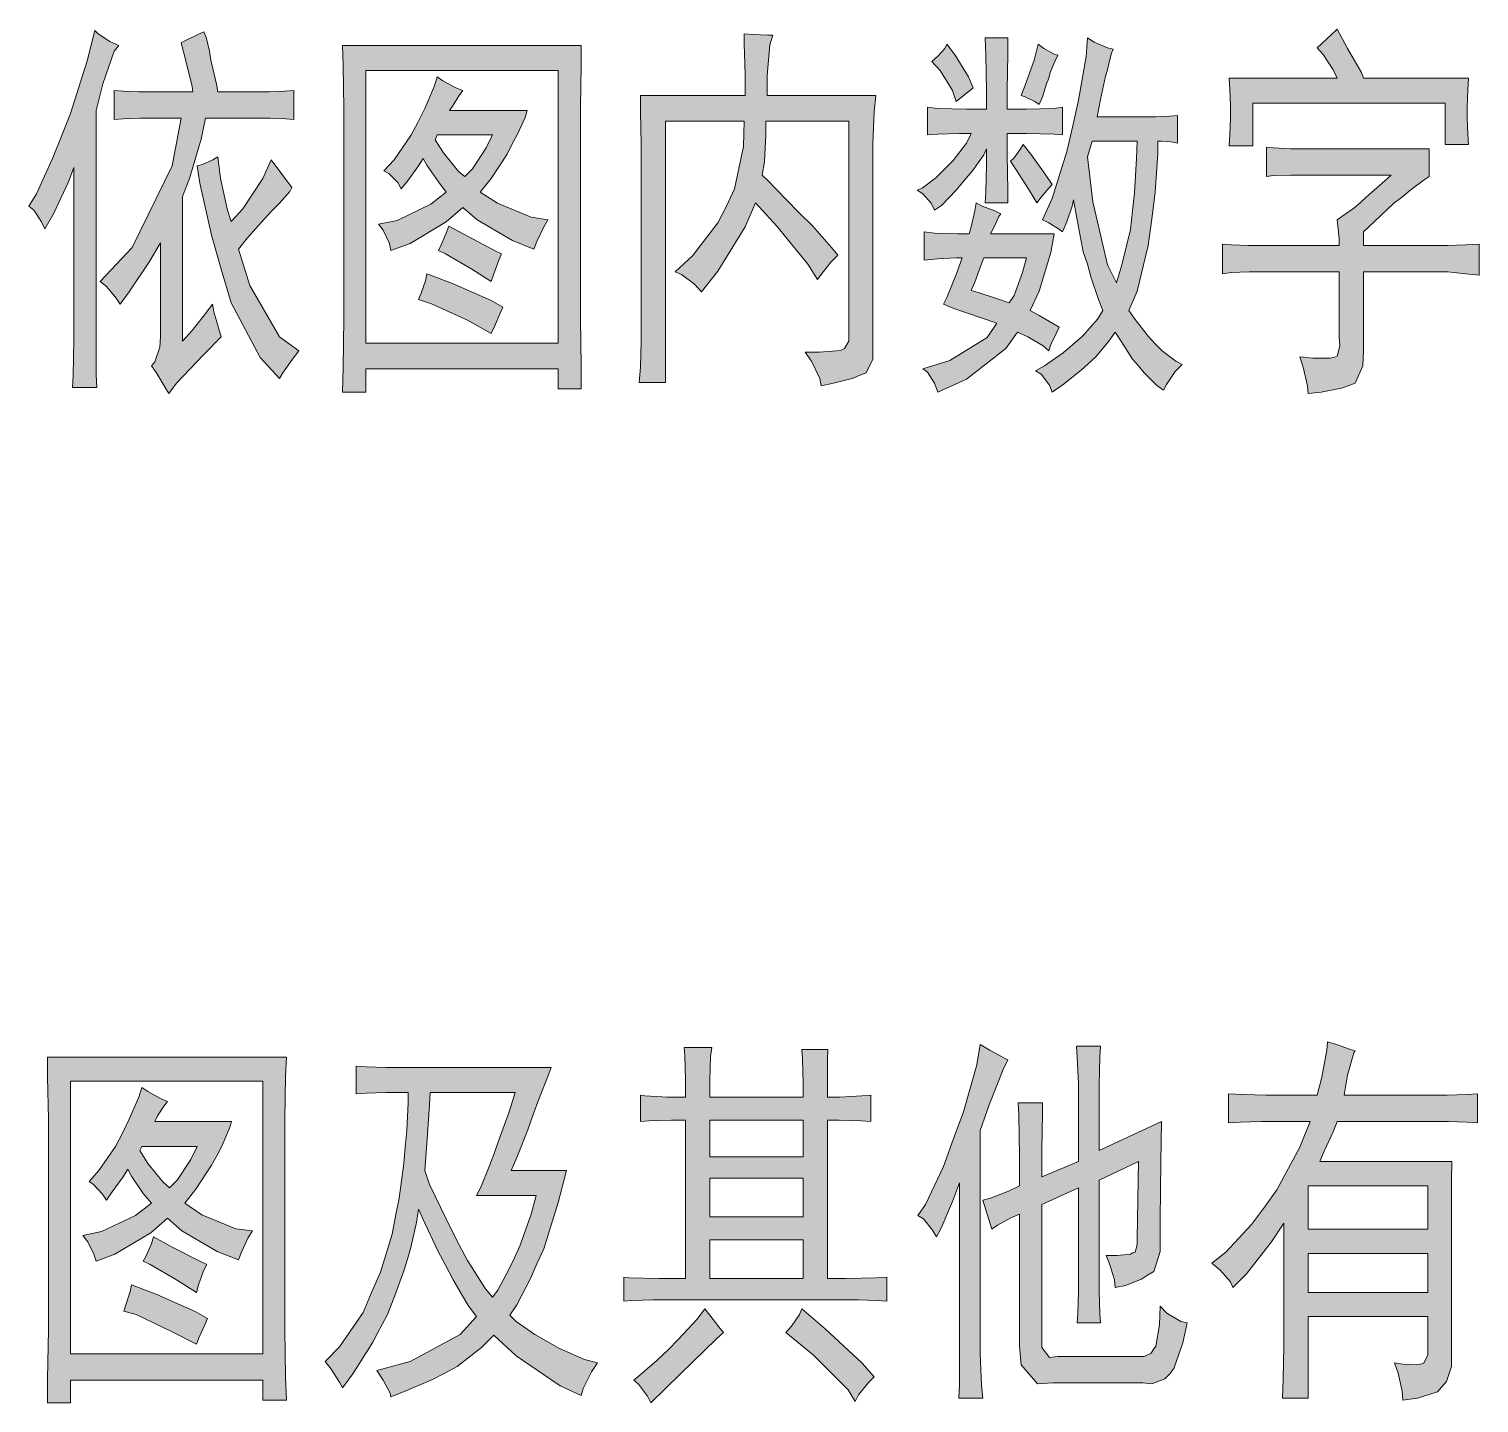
# Model space of a CAD drawing. Header units: millimetres. Extents: x 568 to 3948041, y -25191 to 63890.
# Drawn here: x 3943469 to 3945062, y 39673 to 41182 of the extents above; entities that cross this region are included whole.
import ezdxf

# ---------------------------------------------------------------- set-up
doc = ezdxf.new("R2010")
doc.units = ezdxf.units.MM

msp = doc.modelspace()

# ---------------------------------------------------------------- hatches: boundary and pattern name
h = msp.add_hatch(color=0)
h.dxf.hatch_style = 2
h.paths.add_polyline_path([(3943568.1, 41163.9), (3943562.8, 41157.8), (3943550.6, 41122.1), (3943543, 41092.5), (3943543, 40869.9), (3943543, 40842.5), (3943543, 40802.3), (3943543.8, 40788.6), (3943517.2, 40788.6), (3943518, 40801.5), (3943518.7, 40841), (3943518.7, 40867.6), (3943518.7, 41030.2), (3943512.6, 41014.2), (3943496.7, 40980), (3943486.8, 40962.6), (3943483, 40970.2), (3943474.6, 40983.1), (3943469.3, 40987.6), (3943477.7, 41001.3), (3943495.2, 41040.1), (3943505, 41064.4), (3943514.9, 41089.5), (3943533.2, 41147.2), (3943541.5, 41180.6), (3943545.3, 41176.8), (3943558.2, 41168.5)])
h = msp.add_hatch(color=0)
h.dxf.hatch_style = 2
h.paths.add_polyline_path([(3944906, 41182.1), (3944917.4, 41160.9), (3944932.6, 41134.3), (3944934.9, 41128.2), (3945050.4, 41128.2), (3945049.6, 41115.3), (3945048.9, 41096.3), (3945048.9, 41089.5), (3945048.9, 41083.4), (3945049.6, 41066.7), (3945050.4, 41055.3), (3945024.5, 41055.3), (3945024.5, 41100.8), (3944813.3, 41100.8), (3944813.3, 41053.7), (3944787.5, 41053.7), (3944788.3, 41065.9), (3944789, 41084.1), (3944789, 41091), (3944789, 41097.8), (3944788.3, 41116), (3944787.5, 41128.2), (3944906, 41128.2), (3944901.5, 41137.3), (3944890.8, 41154), (3944884, 41161.6), (3944889.3, 41166.2), (3944899.9, 41176.1)])
h = msp.add_hatch(color=0)
h.dxf.hatch_style = 2
h.paths.add_polyline_path([(3943661.5, 41179.1), (3943663.8, 41173), (3943667.6, 41157.8), (3943669.1, 41148), (3943671.4, 41138.8), (3943675.2, 41121.4), (3943676.7, 41113), (3943726.1, 41113), (3943733, 41113), (3943750.4, 41113.8), (3943760.3, 41114.5), (3943760.3, 41082.6), (3943751.2, 41083.4), (3943734.5, 41084.1), (3943727.6, 41084.1), (3943663.1, 41084.1), (3943658.5, 41061.3), (3943645.6, 41018), (3943638, 40998.3), (3943638, 40839.5), (3943648.6, 40850.9), (3943664.6, 40871.4), (3943670.7, 40879.8), (3943672.2, 40871.4), (3943677.5, 40853.9), (3943680.5, 40844.1), (3943660.8, 40824.3), (3943631.2, 40793.1), (3943622.8, 40781.8), (3943619, 40788.6), (3943609.9, 40803.8), (3943603.8, 40812.1), (3943607.6, 40816.7), (3943612.9, 40832.7), (3943613.7, 40844.1), (3943613.7, 40947.4), (3943601.5, 40926.9), (3943579.5, 40893.4), (3943569.6, 40879.8), (3943565.1, 40886.6), (3943554.4, 40899.5), (3943547.6, 40904.8), (3943582.5, 40942.1), (3943626.6, 41031.7), (3943636.5, 41084.1), (3943600, 41084.1), (3943590.9, 41084.1), (3943572.7, 41083.4), (3943562.8, 41082.6), (3943562.8, 41114.5), (3943572.7, 41113.8), (3943590.1, 41113), (3943598.5, 41113), (3943649.4, 41113), (3943648.6, 41119.1), (3943641.8, 41145.7), (3943636.5, 41166.9), (3943640.3, 41169.2), (3943653.2, 41175.3)])
h = msp.add_hatch(color=0)
h.dxf.hatch_style = 2
h.paths.add_polyline_path([(3944178.9, 40915.5), (3944197.9, 40932.9), (3944226, 40969.4), (3944235.2, 40987.6), (3944244.3, 41006.6), (3944254.2, 41053), (3944254.9, 41081.1), (3944168.3, 41081.1), (3944168.3, 40793.9), (3944139.4, 40793.9), (3944141, 40810.6), (3944141.7, 40839.5), (3944141.7, 40850.9), (3944141.7, 41038.5), (3944141.7, 41055.3), (3944141, 41091), (3944141, 41109.2), (3944255.7, 41109.2), (3944255.7, 41132), (3944254.9, 41166.2), (3944254.9, 41176.8), (3944264.8, 41176.1), (3944280.7, 41175.3), (3944286.1, 41175.3), (3944283, 41164.7), (3944280, 41131.2), (3944280, 41109.2), (3944399.3, 41109.2), (3944397.7, 41091.7), (3944396.2, 41056), (3944396.2, 41038.5), (3944396.2, 40832.7), (3944396.2, 40819.7), (3944388.6, 40804.5), (3944381, 40801.5), (3944373.4, 40798.5), (3944352.9, 40793.1), (3944339.2, 40790.1), (3944337.7, 40798.5), (3944328.6, 40817.5), (3944321.8, 40827.3), (3944337, 40827.3), (3944356.7, 40828.9), (3944361.3, 40829.6), (3944365.1, 40831.1), (3944369.6, 40839.5), (3944369.6, 40846.3), (3944369.6, 41081.1), (3944278.5, 41081.1), (3944278.5, 41065.9), (3944276.9, 41036.3), (3944274.7, 41021.8), (3944280.7, 41015.8), (3944300.5, 40995.2), (3944315.7, 40980), (3944330.1, 40965.6), (3944350.6, 40942.1), (3944357.5, 40933.7), (3944349.9, 40926.1), (3944339.2, 40912.4), (3944335.4, 40907.1), (3944324.8, 40923.8), (3944290.6, 40965.6), (3944267.1, 40991.4), (3944255.7, 40964.9), (3944226, 40916.2), (3944207.8, 40893.4), (3944200.2, 40901.8), (3944185.8, 40912.4)])
h = msp.add_hatch(color=0)
h.dxf.hatch_style = 2
h.paths.add_polyline_path([(3944520.8, 41094), (3944520.8, 41114.5), (3944520.1, 41153.3), (3944519.3, 41172.3), (3944544.4, 41172.3), (3944544.4, 41154), (3944543.6, 41115.3), (3944543.6, 41094), (3944564.9, 41094), (3944595.3, 41094.8), (3944604.4, 41096.3), (3944604.4, 41065.9), (3944595.3, 41066.7), (3944564.9, 41067.4), (3944543.6, 41067.4), (3944543.6, 41043.1), (3944544.4, 41005.1), (3944544.4, 40991.4), (3944519.3, 40991.4), (3944520.1, 41002.8), (3944520.8, 41032.5), (3944520.8, 41050.7), (3944517.8, 41043.9), (3944505.6, 41026.4), (3944496.5, 41015.8), (3944487.4, 41005.1), (3944471.4, 40988.4), (3944463.8, 40983.1), (3944460, 40990.7), (3944450.9, 41001.3), (3944444.9, 41005.1), (3944450.2, 41007.4), (3944465.4, 41018.8), (3944475.2, 41028.7), (3944484.4, 41037.8), (3944498.8, 41056.8), (3944504.1, 41067.4), (3944491.2, 41067.4), (3944467.6, 41066.7), (3944456.2, 41065.9), (3944456.2, 41096.3), (3944466.9, 41094.8), (3944498.8, 41094)])
h = msp.add_hatch(color=0)
h.dxf.hatch_style = 2
h.paths.add_polyline_path([(3944477.5, 41165.4), (3944486.6, 41153.3), (3944501.1, 41129.7), (3944506.4, 41117.6), (3944487.4, 41102.4), (3944483.6, 41114.5), (3944469.9, 41136.6), (3944460.8, 41146.4), (3944466.9, 41151.8), (3944475.2, 41160.9)])
h = msp.add_hatch(color=0)
h.dxf.hatch_style = 2
h.paths.add_polyline_path([(3944599.1, 41153.3), (3944596, 41146.4), (3944590.7, 41134.3), (3944589.2, 41128.2), (3944586.9, 41122.1), (3944582.4, 41107.7), (3944578.6, 41099.3), (3944574, 41102.4), (3944563.4, 41107.7), (3944558.8, 41109.2), (3944563.4, 41120.6), (3944573.2, 41148), (3944577.8, 41165.4), (3944583.9, 41160.9), (3944594.5, 41154.8)])
h = msp.add_hatch(color=0)
h.paths.add_polyline_path([(3944659.9, 41160.1), (3944658.3, 41155.5), (3944655.3, 41144.2), (3944653.8, 41137.3), (3944651.5, 41130.5), (3944646.2, 41104.6), (3944642.4, 41085.7), (3944700.1, 41085.7), (3944707, 41085.7), (3944722.2, 41086.4), (3944730.5, 41087.2), (3944730.5, 41056.8), (3944723.7, 41058.3), (3944713, 41059.1), (3944709.2, 41059.1), (3944709.2, 41045.4), (3944706.2, 41002.8), (3944702.4, 40973.2), (3944698.6, 40944.3), (3944686.5, 40894.2), (3944677.3, 40872.9), (3944684.2, 40863), (3944698.6, 40844.8), (3944706.2, 40836.5), (3944713.8, 40828.9), (3944729, 40817.5), (3944735.8, 40813.7), (3944728.2, 40806.1), (3944718.4, 40791.6), (3944715.3, 40785.6), (3944707.7, 40790.9), (3944694.1, 40804.5), (3944688, 40812.1), (3944681.1, 40819.7), (3944669, 40838.7), (3944662.1, 40849.4), (3944655.3, 40839.5), (3944640.9, 40822), (3944632.5, 40814.4), (3944624.9, 40807.6), (3944605.2, 40791.6), (3944593, 40783.3), (3944590, 40790.9), (3944580.8, 40803), (3944574.8, 40806.8), (3944584.6, 40812.1), (3944605.2, 40826.6), (3944615.8, 40835.7), (3944626.4, 40844.8), (3944643.1, 40863.8), (3944648.5, 40872.9), (3944643.9, 40885.1), (3944635.5, 40910.1), (3944631.8, 40923.8), (3944627.2, 40937.5), (3944620.4, 40972.4), (3944616.6, 40994.5), (3944615, 40987.6), (3944609, 40970.2), (3944604.4, 40959.5), (3944599.8, 40962.6), (3944589.2, 40969.4), (3944582.4, 40972.4), (3944593, 40996), (3944609, 41047.7), (3944615.8, 41075.8), (3944621.9, 41103.9), (3944630.2, 41151.8), (3944631.8, 41172.3), (3944639.3, 41167.7), (3944653.8, 41161.6)])
h.paths.add_polyline_path([(3944631.8, 41041.6), (3944637.8, 40992.2), (3944653.8, 40923.1), (3944663.7, 40903.3), (3944669.7, 40923.1), (3944678.9, 40961.8), (3944681.1, 40982.3), (3944683.4, 41002.1), (3944685.7, 41040.1), (3944686.5, 41059.1), (3944637.1, 41059.1)])
h = msp.add_hatch(color=0)
h.paths.add_polyline_path([(3944075.6, 41163.9), (3944075.6, 41142.6), (3944074.9, 41096.3), (3944074.9, 41070.5), (3944074.9, 40889.6), (3944074.9, 40863.8), (3944075.6, 40812.1), (3944075.6, 40787.1), (3944050.5, 40787.1), (3944050.5, 40809.1), (3943839.3, 40809.1), (3943839.3, 40783.3), (3943813.5, 40783.3), (3943814.3, 40809.9), (3943815, 40863.8), (3943815, 40891.9), (3943815, 41070.5), (3943815, 41094.8), (3943814.3, 41141.9), (3943813.5, 41163.9)])
h.paths.add_polyline_path([(3944050.5, 40837.2), (3944050.5, 41136.6), (3943839.3, 41136.6), (3943839.3, 40837.2)])
h = msp.add_hatch(color=0)
h.paths.add_polyline_path([(3943945.7, 41114.5), (3943941.9, 41109.2), (3943935.1, 41098.6), (3943931.3, 41092.5), (3944016.4, 41092.5), (3944014.1, 41084.9), (3944005.7, 41066.7), (3943999.6, 41055.3), (3943994.3, 41044.6), (3943976.8, 41018), (3943964.7, 41002.8), (3943983.7, 40990.7), (3944020.9, 40975.5), (3944039.1, 40972.4), (3944034.6, 40964.9), (3944027, 40948.9), (3944023.9, 40940.5), (3944000.4, 40949.7), (3943961.6, 40972.4), (3943945.7, 40986.1), (3943927.5, 40970.2), (3943888, 40946.6), (3943866.7, 40939), (3943865.2, 40946.6), (3943858.3, 40961.1), (3943853, 40967.9), (3943873.5, 40971.7), (3943910.7, 40989.9), (3943927.5, 41002.8), (3943919.1, 41014.2), (3943906.2, 41032.5), (3943902.4, 41040.1), (3943897.1, 41031.7), (3943884.9, 41015), (3943878.1, 41006.6), (3943874.3, 41013.5), (3943864.4, 41023.4), (3943859.1, 41026.4), (3943870.5, 41038.5), (3943888.7, 41065.1), (3943896.3, 41079.6), (3943903.9, 41094.8), (3943914.5, 41119.8), (3943917.6, 41129.7), (3943923.7, 41125.2), (3943938.1, 41117.6)])
h.paths.add_polyline_path([(3943915.3, 41060.6), (3943924.4, 41046.1), (3943941.1, 41025.6), (3943948, 41020.3), (3943956.3, 41028.7), (3943971.5, 41051.5), (3943978.4, 41065.9), (3943917.6, 41065.9)])
h = msp.add_hatch(color=0)
h.dxf.hatch_style = 2
h.paths.add_polyline_path([(3944561.1, 41055.3), (3944569.5, 41044.6), (3944585.4, 41022.6), (3944593, 41011.2), (3944589.2, 41007.4), (3944580.8, 40997.5), (3944576.3, 40991.4), (3944567.2, 41005.9), (3944552.7, 41028.7), (3944547.4, 41037), (3944551.2, 41040.8), (3944558.1, 41050.7)])
h = msp.add_hatch(color=0)
h.dxf.hatch_style = 2
h.paths.add_polyline_path([(3943758, 41008.2), (3943755.8, 41003.6), (3943744.4, 40990.7), (3943736, 40982.3), (3943727.6, 40973.2), (3943709.4, 40952.7), (3943699.5, 40940.5), (3943711.7, 40900.3), (3943744.4, 40844.1), (3943765.6, 40828.9), (3943758.8, 40819.7), (3943748.2, 40804.5), (3943744.4, 40798.5), (3943723.1, 40821.3), (3943691.2, 40881.3), (3943680.5, 40918.5), (3943669.9, 40955.7), (3943657, 41012.7), (3943654, 41031.7), (3943660, 41033.2), (3943671.4, 41038.5), (3943676.7, 41041.6), (3943679.8, 41018), (3943687.4, 40983.1), (3943691.2, 40970.9), (3943704.1, 40984.6), (3943726.1, 41018), (3943735.2, 41038.5)])
h = msp.add_hatch(color=0)
h.dxf.hatch_style = 2
h.paths.add_polyline_path([(3945007.1, 41050.7), (3945007.1, 41020.3), (3945001.7, 41016.5), (3944987.3, 41005.9), (3944978.2, 40998.3), (3944968.3, 40990.7), (3944947, 40970.9), (3944934.9, 40959.5), (3944934.9, 40944.3), (3945020.7, 40944.3), (3945027.6, 40944.3), (3945047.3, 40945.1), (3945061.8, 40945.9), (3945061.8, 40911.7), (3945047.3, 40913.2), (3945027.6, 40915.5), (3945020.7, 40915.5), (3944934.9, 40915.5), (3944934.9, 40828.9), (3944934.1, 40812.1), (3944925.8, 40793.1), (3944918.2, 40790.1), (3944910.6, 40787.8), (3944888.5, 40783.3), (3944874.1, 40781.8), (3944873.4, 40790.1), (3944868.8, 40810.6), (3944865, 40822), (3944879.4, 40820.5), (3944898.4, 40820.5), (3944902.2, 40821.3), (3944906, 40822.8), (3944909.1, 40834.2), (3944908.3, 40844.1), (3944908.3, 40915.5), (3944819.4, 40915.5), (3944809.5, 40915.5), (3944789.8, 40914.7), (3944779.9, 40913.2), (3944779.9, 40945.9), (3944789.8, 40945.1), (3944808.8, 40944.3), (3944818.6, 40944.3), (3944908.3, 40944.3), (3944908.3, 40951.9), (3944906.8, 40965.6), (3944906, 40972.4), (3944911.3, 40976.2), (3944924.3, 40985.4), (3944931.1, 40991.4), (3944937.9, 40997.5), (3944955.4, 41012.7), (3944965.3, 41021.8), (3944866.5, 41021.8), (3944855.1, 41021.8), (3944836.1, 41021.1), (3944828.5, 41020.3), (3944828.5, 41052.2), (3944836.1, 41051.5), (3944854.4, 41050.7), (3944865, 41050.7)])
h = msp.add_hatch(color=0)
h.paths.add_polyline_path([(3944536.8, 40979.3), (3944534.5, 40976.2), (3944529.2, 40964.9), (3944525.4, 40957.3), (3944595.3, 40957.3), (3944591.5, 40936.7), (3944578.6, 40894.2), (3944568.7, 40872.9), (3944578.6, 40867.6), (3944594.5, 40858.5), (3944600.6, 40854.7), (3944597.6, 40848.6), (3944591.5, 40835.7), (3944589.2, 40828.9), (3944583.1, 40834.2), (3944566.4, 40844.1), (3944555, 40849.4), (3944542.1, 40831.1), (3944498.8, 40797.7), (3944467.6, 40783.3), (3944463.8, 40793.1), (3944456.2, 40805.3), (3944450.9, 40809.1), (3944480.6, 40818.2), (3944521.6, 40843.3), (3944532.2, 40859.2), (3944514, 40865.3), (3944485.1, 40875.2), (3944473.7, 40879.8), (3944477.5, 40887.4), (3944487.4, 40912.4), (3944494.2, 40930.7), (3944487.4, 40930.7), (3944466.9, 40929.9), (3944452.4, 40928.4), (3944452.4, 40959.5), (3944463.8, 40958), (3944488.9, 40957.3), (3944501.8, 40957.3), (3944504.1, 40964.9), (3944507.9, 40982.3), (3944509.4, 40991.4), (3944516.3, 40987.6), (3944529.9, 40982.3)])
h.paths.add_polyline_path([(3944504.1, 40895), (3944511.7, 40892.7), (3944533, 40885.8), (3944545.9, 40881.3), (3944551.2, 40889.6), (3944560.3, 40914.7), (3944564.9, 40930.7), (3944517.8, 40930.7), (3944514.7, 40922.3), (3944507.9, 40904.1)])
h = msp.add_hatch(color=0)
h.dxf.hatch_style = 2
h.paths.add_polyline_path([(3943930.5, 40965.6), (3943951.8, 40954.2), (3943980.6, 40939), (3943988.2, 40935.2), (3943985.2, 40928.4), (3943979.9, 40913.2), (3943976.8, 40904.8), (3943955.6, 40918.5), (3943926.7, 40935.2), (3943919.1, 40939), (3943922.1, 40945.1), (3943927.5, 40958)])
h = msp.add_hatch(color=0)
h.dxf.hatch_style = 2
h.paths.add_polyline_path([(3943906.2, 40913.2), (3943934.3, 40902.6), (3943976.1, 40884.3), (3943989.8, 40876.7), (3943986.7, 40869.9), (3943980.6, 40855.4), (3943976.8, 40847.8), (3943951, 40862.3), (3943911.5, 40880.5), (3943897.1, 40885.1), (3943900.1, 40891.9), (3943904.7, 40905.6)])
h = msp.add_hatch(color=0)
h.dxf.hatch_style = 2
h.paths.add_polyline_path([(3944544.4, 40050.1), (3944539.1, 40039.5), (3944523.9, 40000.7), (3944514, 39972.6), (3944514, 39749.2), (3944514, 39728), (3944515.5, 39693), (3944517, 39678.6), (3944490.4, 39678.6), (3944491.2, 39693), (3944491.2, 39728), (3944491.2, 39749.2), (3944491.2, 39914.9), (3944483.6, 39894.4), (3944470.7, 39864.7), (3944466.1, 39855.6), (3944461.6, 39863.2), (3944451.7, 39875.4), (3944445.6, 39879.2), (3944454, 39891.3), (3944473.7, 39933.1), (3944484.4, 39962.7), (3944495.8, 39993.1), (3944510.2, 40044.8), (3944514, 40066.8), (3944524.6, 40060.7), (3944539.8, 40052.4)])
h = msp.add_hatch(color=0)
h.paths.add_polyline_path([(3944768.5, 39826.7), (3944783.7, 39838.9), (3944811.8, 39869.3), (3944826.2, 39888.3), (3944839.9, 39907.3), (3944865, 39954.4), (3944876.4, 39982.5), (3944830.8, 39982.5), (3944822.4, 39982.5), (3944799.7, 39981.7), (3944786.7, 39981), (3944786.7, 40012.9), (3944802.7, 40012.1), (3944827.8, 40011.4), (3944836.1, 40011.4), (3944884, 40011.4), (3944889.3, 40031.1), (3944894.6, 40060.7), (3944895.4, 40069.9), (3944905.3, 40066.8), (3944920.5, 40061.5), (3944925.8, 40060), (3944924.3, 40057.7), (3944917.4, 40033.4), (3944913.6, 40011.4), (3945016.2, 40011.4), (3945026.8, 40011.4), (3945048.9, 40012.1), (3945060.3, 40012.9), (3945060.3, 39981), (3945048.9, 39981.7), (3945028.3, 39982.5), (3945020, 39982.5), (3944906, 39982.5), (3944901.5, 39971.1), (3944891.6, 39949.8), (3944887, 39938.4), (3945032.1, 39938.4), (3945031.4, 39917.2), (3945031.4, 39879.2), (3945031.4, 39862.5), (3945031.4, 39725.7), (3945031.4, 39713.5), (3945026.1, 39696.8), (3945020.7, 39690.7), (3945016.2, 39685.4), (3944994.2, 39678.6), (3944978.2, 39676.3), (3944977.4, 39686.2), (3944972.9, 39705.9), (3944969.1, 39717.3), (3944978.2, 39715.8), (3944992.6, 39715.1), (3944997.2, 39715.8), (3945001, 39716.6), (3945005.5, 39725.7), (3945005.5, 39734.1), (3945005.5, 39768.2), (3944874.1, 39768.2), (3944874.1, 39678.6), (3944846, 39678.6), (3944846.8, 39699.9), (3944847.5, 39735.6), (3944847.5, 39750.8), (3944847.5, 39870.8), (3944833.8, 39850.3), (3944806.5, 39815.3), (3944791.3, 39800.2), (3944789, 39806.2), (3944777.6, 39819.1)])
h.paths.add_polyline_path([(3945005.5, 39864), (3945005.5, 39911.8), (3944874.1, 39911.8), (3944874.1, 39864)])
h.paths.add_polyline_path([(3945005.5, 39794.8), (3945005.5, 39837.4), (3944874.1, 39837.4), (3944874.1, 39794.8)])
h = msp.add_hatch(color=0)
h.paths.add_polyline_path([(3943752, 40053.1), (3943751.2, 40031.9), (3943750.4, 39985.5), (3943750.4, 39960.5), (3943750.4, 39779.6), (3943750.4, 39753.8), (3943751.2, 39702.1), (3943752, 39676.3), (3943726.1, 39676.3), (3943726.1, 39698.3), (3943514.9, 39698.3), (3943514.9, 39673.3), (3943489.8, 39673.3), (3943489.8, 39699.9), (3943490.6, 39753.8), (3943490.6, 39781.2), (3943490.6, 39960.5), (3943490.6, 39984.8), (3943489.8, 40031.1), (3943489.8, 40053.1)])
h.paths.add_polyline_path([(3943726.1, 39727.2), (3943726.1, 40026.6), (3943514.9, 40026.6), (3943514.9, 39727.2)])
h = msp.add_hatch(color=0)
h.paths.add_polyline_path([(3944346.1, 39810), (3944366.6, 39810), (3944399.3, 39810.8), (3944411.4, 39811.5), (3944411.4, 39785), (3944400, 39785.7), (3944380.3, 39786.5), (3944372.7, 39786.5), (3944168.3, 39786.5), (3944154.6, 39786.5), (3944131.8, 39785.7), (3944122.7, 39785), (3944122.7, 39811.5), (3944128, 39810.8), (3944161.5, 39810), (3944190.3, 39810), (3944190.3, 39984), (3944175.1, 39984), (3944150.1, 39983.3), (3944141, 39982.5), (3944141, 40011.4), (3944145.5, 40010.6), (3944170.6, 40009.1), (3944190.3, 40009.1), (3944190.3, 40028.1), (3944189.6, 40054.7), (3944188.8, 40063.8), (3944219.2, 40063.8), (3944217.7, 40053.9), (3944216.9, 40027.3), (3944216.9, 40009.1), (3944319.5, 40009.1), (3944319.5, 40024.3), (3944318.7, 40050.9), (3944318, 40061.5), (3944346.8, 40061.5), (3944346.1, 40050.9), (3944346.1, 40024.3), (3944346.1, 40009.1), (3944359.8, 40009.1), (3944384.1, 40010.6), (3944393.9, 40011.4), (3944393.9, 39982.5), (3944383.3, 39983.3), (3944359, 39984), (3944346.1, 39984)])
h.paths.add_polyline_path([(3944319.5, 39810), (3944319.5, 39852.6), (3944216.9, 39852.6), (3944216.9, 39810)])
h.paths.add_polyline_path([(3944319.5, 39877.6), (3944319.5, 39920.2), (3944216.9, 39920.2), (3944216.9, 39877.6)])
h.paths.add_polyline_path([(3944319.5, 39943.7), (3944319.5, 39984), (3944216.9, 39984), (3944216.9, 39943.7)])
h = msp.add_hatch(color=0)
h.dxf.hatch_style = 2
h.paths.add_polyline_path([(3944557.3, 39911.8), (3944557.3, 39944.5), (3944556.5, 39990.1), (3944555.8, 40003), (3944582.4, 40003), (3944582.4, 39991.6), (3944581.6, 39951.3), (3944581.6, 39921.7), (3944621.9, 39938.4), (3944621.9, 40007.6), (3944621.9, 40024.3), (3944620.4, 40053.1), (3944619.6, 40065.3), (3944646.2, 40065.3), (3944645.4, 40053.1), (3944644.7, 40023.5), (3944644.7, 40006), (3944644.7, 39950.6), (3944713, 39982.5), (3944712.3, 39937.7), (3944711.5, 39875.4), (3944711.5, 39857.1), (3944711.5, 39839.7), (3944704.7, 39817.6), (3944697.8, 39813.8), (3944691, 39809.3), (3944673.5, 39802.4), (3944662.1, 39800.2), (3944661.4, 39808.5), (3944656.1, 39826), (3944652.3, 39835.1), (3944664.4, 39835.1), (3944678.9, 39836.6), (3944681.1, 39838.1), (3944684.2, 39838.9), (3944686.5, 39847.3), (3944686.5, 39854.1), (3944688, 39938.4), (3944644.7, 39917.9), (3944644.7, 39810), (3944644.7, 39795.6), (3944645.4, 39771.3), (3944646.2, 39761.4), (3944620.4, 39761.4), (3944621.1, 39771.3), (3944621.9, 39795.6), (3944621.9, 39810), (3944621.9, 39909.6), (3944581.6, 39891.3), (3944581.6, 39746.2), (3944581.6, 39734.1), (3944590, 39723.4), (3944599.1, 39724.2), (3944688.7, 39724.2), (3944694.1, 39724.2), (3944701.6, 39728), (3944703.9, 39731.8), (3944707, 39735.6), (3944710.8, 39759.1), (3944711.5, 39779.6), (3944719.1, 39772), (3944734.3, 39762.9), (3944741.2, 39761.4), (3944736.6, 39739.4), (3944726.7, 39711.3), (3944722.2, 39705.2), (3944716.8, 39699.9), (3944702.4, 39694.5), (3944692.5, 39695.3), (3944593.8, 39695.3), (3944577, 39694.5), (3944558.8, 39715.1), (3944557.3, 39735.6), (3944557.3, 39880.7), (3944548.2, 39876.9), (3944533, 39868.5), (3944526.9, 39864), (3944517, 39895.9), (3944525.4, 39898.2), (3944545.1, 39905.8)])
h = msp.add_hatch(color=0)
h.paths.add_polyline_path([(3944042.9, 40041.8), (3944039.1, 40031.9), (3944029.3, 40006.8), (3944023.2, 39990.1), (3944017.1, 39973.4), (3944005, 39943), (3943998.9, 39928.6), (3944059.7, 39928.6), (3944050.5, 39893.6), (3944034.6, 39842.7), (3944027, 39826), (3944020.2, 39810), (3944005, 39781.2), (3943997.4, 39769.8), (3944004.2, 39762.9), (3944024.7, 39748.5), (3944038.4, 39740.9), (3944052.1, 39733.3), (3944079.4, 39721.1), (3944093.8, 39717.3), (3944087, 39707.5), (3944077.9, 39689.2), (3944075.6, 39681.6), (3944052.8, 39692.3), (3944004.2, 39724.9), (3943979.9, 39747.7), (3943966.2, 39734.1), (3943939.6, 39713.5), (3943925.9, 39705.9), (3943912.3, 39699.1), (3943882.6, 39686.2), (3943866.7, 39680.1), (3943865.9, 39683.9), (3943858.3, 39698.3), (3943851.5, 39709), (3943888, 39718.9), (3943942.7, 39748.5), (3943960.9, 39768.2), (3943951.8, 39780.4), (3943935.1, 39808.5), (3943926.7, 39824.5), (3943918.3, 39840.4), (3943903.9, 39870.8), (3943897.1, 39886), (3943894.8, 39871.6), (3943888.7, 39844.2), (3943884.9, 39831.3), (3943881.1, 39818.4), (3943872, 39793.3), (3943867.4, 39781.9), (3943862.9, 39770.5), (3943852.2, 39750), (3943846.9, 39740.1), (3943840.8, 39730.3), (3943824.9, 39705.2), (3943813.5, 39690), (3943810.5, 39696.1), (3943801.3, 39710.5), (3943794.5, 39718.9), (3943810.5, 39734.8), (3943836.3, 39772.8), (3943845.4, 39794.8), (3943855.3, 39816.9), (3943868.2, 39858.7), (3943872, 39878.4), (3943875.8, 39898.2), (3943881.1, 39936.1), (3943882.6, 39954.4), (3943884.2, 39972.6), (3943885.7, 40003), (3943885.7, 40014.4), (3943870.5, 40014.4), (3943861.4, 40014.4), (3943840.1, 40013.6), (3943828.7, 40012.9), (3943828.7, 40043.3), (3943840.1, 40042.5), (3943861.4, 40041.8), (3943870.5, 40041.8)])
h.paths.add_polyline_path([(3943903.9, 39928.6), (3943909.2, 39913.4), (3943927.5, 39875.4), (3943938.9, 39852.6), (3943951, 39829.8), (3943970.8, 39798.6), (3943978.4, 39789.5), (3943984.4, 39797.1), (3943995.8, 39819.1), (3944002.7, 39832.8), (3944008.8, 39846.5), (3944020.9, 39880.7), (3944026.2, 39901.2), (3943960.9, 39901.2), (3943965.4, 39910.3), (3943974.6, 39933.1), (3943979.9, 39946), (3943984.4, 39958.9), (3943996.6, 39993.1), (3944003.4, 40014.4), (3943910, 40014.4), (3943909.2, 40000.7), (3943906.2, 39958.2)])
h = msp.add_hatch(color=0)
h.paths.add_polyline_path([(3943621.3, 40004.5), (3943617.5, 39999.2), (3943610.6, 39988.6), (3943607.6, 39982.5), (3943691.9, 39982.5), (3943689.7, 39974.9), (3943681.3, 39955.9), (3943676, 39945.3), (3943669.9, 39934.6), (3943652.4, 39908), (3943640.3, 39892.8), (3943659.3, 39879.9), (3943696.5, 39864.7), (3943714.7, 39862.5), (3943710.2, 39854.9), (3943702.6, 39838.9), (3943699.5, 39830.5), (3943676, 39839.7), (3943637.2, 39862.5), (3943621.3, 39876.1), (3943603, 39860.2), (3943563.5, 39836.6), (3943543, 39829), (3943540.7, 39836.6), (3943533.9, 39850.3), (3943528.6, 39857.1), (3943549.1, 39861.7), (3943586.3, 39879.2), (3943603.8, 39892.8), (3943594.7, 39903.5), (3943581.8, 39922.5), (3943578, 39930.1), (3943572.7, 39921.7), (3943560.5, 39905), (3943554.4, 39895.9), (3943549.9, 39902.7), (3943540, 39913.4), (3943535.4, 39916.4), (3943546.1, 39928.6), (3943564.3, 39955.1), (3943571.9, 39969.6), (3943579.5, 39984.8), (3943590.1, 40009.1), (3943593.2, 40019.7), (3943600, 40015.2), (3943613.7, 40007.6)])
h.paths.add_polyline_path([(3943590.9, 39950.6), (3943600, 39936.1), (3943616.7, 39915.6), (3943623.6, 39909.6), (3943631.9, 39917.9), (3943647.1, 39940.7), (3943654, 39955.1), (3943593.2, 39955.1)])
h = msp.add_hatch(color=0)
h.dxf.hatch_style = 2
h.paths.add_polyline_path([(3943606.1, 39855.6), (3943627.4, 39844.2), (3943657, 39829), (3943664.6, 39825.2), (3943660.8, 39818.4), (3943655.5, 39803.2), (3943653.2, 39794.8), (3943631.2, 39808.5), (3943602.3, 39825.2), (3943594.7, 39829), (3943597.7, 39834.3), (3943603.8, 39848)])
h = msp.add_hatch(color=0)
h.dxf.hatch_style = 2
h.paths.add_polyline_path([(3943581.8, 39803.2), (3943609.9, 39792.6), (3943651.7, 39773.6), (3943665.3, 39766), (3943662.3, 39759.1), (3943656.2, 39745.5), (3943653.2, 39737.9), (3943626.6, 39751.5), (3943587.1, 39770.5), (3943573.4, 39774.3), (3943575.7, 39781.2), (3943580.3, 39795.6)])
h = msp.add_hatch(color=0)
h.dxf.hatch_style = 2
h.paths.add_polyline_path([(3944133.4, 39698.3), (3944140.2, 39703.7), (3944159.2, 39720.4), (3944171.3, 39731.8), (3944182.7, 39743.2), (3944203.3, 39765.2), (3944211.6, 39776.6), (3944216.9, 39769.8), (3944226.8, 39756.8), (3944232.1, 39750.8), (3944224.5, 39743.9), (3944185, 39705.2), (3944152.3, 39673.3), (3944148.5, 39680.9), (3944138.7, 39693.8)])
h = msp.add_hatch(color=0)
h.dxf.hatch_style = 2
h.paths.add_polyline_path([(3944318, 39776.6), (3944343.8, 39754.6), (3944384.1, 39717.3), (3944397.7, 39702.1), (3944391.7, 39696.1), (3944380.3, 39682.4), (3944376.5, 39674.8), (3944368.9, 39687.7), (3944330.9, 39725.7), (3944300.5, 39750.8), (3944306.6, 39757.6), (3944315.7, 39770.5)])

# ---------------------------------------------------------------- linework, layer by layer
at = {"color": 0, "lineweight": 0}
for points in [[(3943568.1, 41163.9), (3943562.8, 41157.8), (3943550.6, 41122.1), (3943543, 41092.5), (3943543, 40869.9), (3943543, 40842.5), (3943543, 40802.3), (3943543.8, 40788.6), (3943517.2, 40788.6), (3943518, 40801.5), (3943518.7, 40841), (3943518.7, 40867.6), (3943518.7, 41030.2), (3943512.6, 41014.2), (3943496.7, 40980), (3943486.8, 40962.6), (3943483, 40970.2), (3943474.6, 40983.1), (3943469.3, 40987.6), (3943477.7, 41001.3), (3943495.2, 41040.1), (3943505, 41064.4), (3943514.9, 41089.5), (3943533.2, 41147.2), (3943541.5, 41180.6), (3943545.3, 41176.8), (3943558.2, 41168.5)], [(3944906, 41182.1), (3944917.4, 41160.9), (3944932.6, 41134.3), (3944934.9, 41128.2), (3945050.4, 41128.2), (3945049.6, 41115.3), (3945048.9, 41096.3), (3945048.9, 41089.5), (3945048.9, 41083.4), (3945049.6, 41066.7), (3945050.4, 41055.3), (3945024.5, 41055.3), (3945024.5, 41100.8), (3944813.3, 41100.8), (3944813.3, 41053.7), (3944787.5, 41053.7), (3944788.3, 41065.9), (3944789, 41084.1), (3944789, 41091), (3944789, 41097.8), (3944788.3, 41116), (3944787.5, 41128.2), (3944906, 41128.2), (3944901.5, 41137.3), (3944890.8, 41154), (3944884, 41161.6), (3944889.3, 41166.2), (3944899.9, 41176.1)], [(3943661.5, 41179.1), (3943663.8, 41173), (3943667.6, 41157.8), (3943669.1, 41148), (3943671.4, 41138.8), (3943675.2, 41121.4), (3943676.7, 41113), (3943726.1, 41113), (3943733, 41113), (3943750.4, 41113.8), (3943760.3, 41114.5), (3943760.3, 41082.6), (3943751.2, 41083.4), (3943734.5, 41084.1), (3943727.6, 41084.1), (3943663.1, 41084.1), (3943658.5, 41061.3), (3943645.6, 41018), (3943638, 40998.3), (3943638, 40839.5), (3943648.6, 40850.9), (3943664.6, 40871.4), (3943670.7, 40879.8), (3943672.2, 40871.4), (3943677.5, 40853.9), (3943680.5, 40844.1), (3943660.8, 40824.3), (3943631.2, 40793.1), (3943622.8, 40781.8), (3943619, 40788.6), (3943609.9, 40803.8), (3943603.8, 40812.1), (3943607.6, 40816.7), (3943612.9, 40832.7), (3943613.7, 40844.1), (3943613.7, 40947.4), (3943601.5, 40926.9), (3943579.5, 40893.4), (3943569.6, 40879.8), (3943565.1, 40886.6), (3943554.4, 40899.5), (3943547.6, 40904.8), (3943582.5, 40942.1), (3943626.6, 41031.7), (3943636.5, 41084.1), (3943600, 41084.1), (3943590.9, 41084.1), (3943572.7, 41083.4), (3943562.8, 41082.6), (3943562.8, 41114.5), (3943572.7, 41113.8), (3943590.1, 41113), (3943598.5, 41113), (3943649.4, 41113), (3943648.6, 41119.1), (3943641.8, 41145.7), (3943636.5, 41166.9), (3943640.3, 41169.2), (3943653.2, 41175.3)], [(3944178.9, 40915.5), (3944197.9, 40932.9), (3944226, 40969.4), (3944235.2, 40987.6), (3944244.3, 41006.6), (3944254.2, 41053), (3944254.9, 41081.1), (3944168.3, 41081.1), (3944168.3, 40793.9), (3944139.4, 40793.9), (3944141, 40810.6), (3944141.7, 40839.5), (3944141.7, 40850.9), (3944141.7, 41038.5), (3944141.7, 41055.3), (3944141, 41091), (3944141, 41109.2), (3944255.7, 41109.2), (3944255.7, 41132), (3944254.9, 41166.2), (3944254.9, 41176.8), (3944264.8, 41176.1), (3944280.7, 41175.3), (3944286.1, 41175.3), (3944283, 41164.7), (3944280, 41131.2), (3944280, 41109.2), (3944399.3, 41109.2), (3944397.7, 41091.7), (3944396.2, 41056), (3944396.2, 41038.5), (3944396.2, 40832.7), (3944396.2, 40819.7), (3944388.6, 40804.5), (3944381, 40801.5), (3944373.4, 40798.5), (3944352.9, 40793.1), (3944339.2, 40790.1), (3944337.7, 40798.5), (3944328.6, 40817.5), (3944321.8, 40827.3), (3944337, 40827.3), (3944356.7, 40828.9), (3944361.3, 40829.6), (3944365.1, 40831.1), (3944369.6, 40839.5), (3944369.6, 40846.3), (3944369.6, 41081.1), (3944278.5, 41081.1), (3944278.5, 41065.9), (3944276.9, 41036.3), (3944274.7, 41021.8), (3944280.7, 41015.8), (3944300.5, 40995.2), (3944315.7, 40980), (3944330.1, 40965.6), (3944350.6, 40942.1), (3944357.5, 40933.7), (3944349.9, 40926.1), (3944339.2, 40912.4), (3944335.4, 40907.1), (3944324.8, 40923.8), (3944290.6, 40965.6), (3944267.1, 40991.4), (3944255.7, 40964.9), (3944226, 40916.2), (3944207.8, 40893.4), (3944200.2, 40901.8), (3944185.8, 40912.4)], [(3944520.8, 41094), (3944520.8, 41114.5), (3944520.1, 41153.3), (3944519.3, 41172.3), (3944544.4, 41172.3), (3944544.4, 41154), (3944543.6, 41115.3), (3944543.6, 41094), (3944564.9, 41094), (3944595.3, 41094.8), (3944604.4, 41096.3), (3944604.4, 41065.9), (3944595.3, 41066.7), (3944564.9, 41067.4), (3944543.6, 41067.4), (3944543.6, 41043.1), (3944544.4, 41005.1), (3944544.4, 40991.4), (3944519.3, 40991.4), (3944520.1, 41002.8), (3944520.8, 41032.5), (3944520.8, 41050.7), (3944517.8, 41043.9), (3944505.6, 41026.4), (3944496.5, 41015.8), (3944487.4, 41005.1), (3944471.4, 40988.4), (3944463.8, 40983.1), (3944460, 40990.7), (3944450.9, 41001.3), (3944444.9, 41005.1), (3944450.2, 41007.4), (3944465.4, 41018.8), (3944475.2, 41028.7), (3944484.4, 41037.8), (3944498.8, 41056.8), (3944504.1, 41067.4), (3944491.2, 41067.4), (3944467.6, 41066.7), (3944456.2, 41065.9), (3944456.2, 41096.3), (3944466.9, 41094.8), (3944498.8, 41094)], [(3944477.5, 41165.4), (3944486.6, 41153.3), (3944501.1, 41129.7), (3944506.4, 41117.6), (3944487.4, 41102.4), (3944483.6, 41114.5), (3944469.9, 41136.6), (3944460.8, 41146.4), (3944466.9, 41151.8), (3944475.2, 41160.9)], [(3944599.1, 41153.3), (3944596, 41146.4), (3944590.7, 41134.3), (3944589.2, 41128.2), (3944586.9, 41122.1), (3944582.4, 41107.7), (3944578.6, 41099.3), (3944574, 41102.4), (3944563.4, 41107.7), (3944558.8, 41109.2), (3944563.4, 41120.6), (3944573.2, 41148), (3944577.8, 41165.4), (3944583.9, 41160.9), (3944594.5, 41154.8)], [(3944659.9, 41160.1), (3944658.3, 41155.5), (3944655.3, 41144.2), (3944653.8, 41137.3), (3944651.5, 41130.5), (3944646.2, 41104.6), (3944642.4, 41085.7), (3944700.1, 41085.7), (3944707, 41085.7), (3944722.2, 41086.4), (3944730.5, 41087.2), (3944730.5, 41056.8), (3944723.7, 41058.3), (3944713, 41059.1), (3944709.2, 41059.1), (3944709.2, 41045.4), (3944706.2, 41002.8), (3944702.4, 40973.2), (3944698.6, 40944.3), (3944686.5, 40894.2), (3944677.3, 40872.9), (3944684.2, 40863), (3944698.6, 40844.8), (3944706.2, 40836.5), (3944713.8, 40828.9), (3944729, 40817.5), (3944735.8, 40813.7), (3944728.2, 40806.1), (3944718.4, 40791.6), (3944715.3, 40785.6), (3944707.7, 40790.9), (3944694.1, 40804.5), (3944688, 40812.1), (3944681.1, 40819.7), (3944669, 40838.7), (3944662.1, 40849.4), (3944655.3, 40839.5), (3944640.9, 40822), (3944632.5, 40814.4), (3944624.9, 40807.6), (3944605.2, 40791.6), (3944593, 40783.3), (3944590, 40790.9), (3944580.8, 40803), (3944574.8, 40806.8), (3944584.6, 40812.1), (3944605.2, 40826.6), (3944615.8, 40835.7), (3944626.4, 40844.8), (3944643.1, 40863.8), (3944648.5, 40872.9), (3944643.9, 40885.1), (3944635.5, 40910.1), (3944631.8, 40923.8), (3944627.2, 40937.5), (3944620.4, 40972.4), (3944616.6, 40994.5), (3944615, 40987.6), (3944609, 40970.2), (3944604.4, 40959.5), (3944599.8, 40962.6), (3944589.2, 40969.4), (3944582.4, 40972.4), (3944593, 40996), (3944609, 41047.7), (3944615.8, 41075.8), (3944621.9, 41103.9), (3944630.2, 41151.8), (3944631.8, 41172.3), (3944639.3, 41167.7), (3944653.8, 41161.6)], [(3944075.6, 41163.9), (3944075.6, 41142.6), (3944074.9, 41096.3), (3944074.9, 41070.5), (3944074.9, 40889.6), (3944074.9, 40863.8), (3944075.6, 40812.1), (3944075.6, 40787.1), (3944050.5, 40787.1), (3944050.5, 40809.1), (3943839.3, 40809.1), (3943839.3, 40783.3), (3943813.5, 40783.3), (3943814.3, 40809.9), (3943815, 40863.8), (3943815, 40891.9), (3943815, 41070.5), (3943815, 41094.8), (3943814.3, 41141.9), (3943813.5, 41163.9)], [(3944050.5, 40837.2), (3944050.5, 41136.6), (3943839.3, 41136.6), (3943839.3, 40837.2)], [(3943945.7, 41114.5), (3943941.9, 41109.2), (3943935.1, 41098.6), (3943931.3, 41092.5), (3944016.4, 41092.5), (3944014.1, 41084.9), (3944005.7, 41066.7), (3943999.6, 41055.3), (3943994.3, 41044.6), (3943976.8, 41018), (3943964.7, 41002.8), (3943983.7, 40990.7), (3944020.9, 40975.5), (3944039.1, 40972.4), (3944034.6, 40964.9), (3944027, 40948.9), (3944023.9, 40940.5), (3944000.4, 40949.7), (3943961.6, 40972.4), (3943945.7, 40986.1), (3943927.5, 40970.2), (3943888, 40946.6), (3943866.7, 40939), (3943865.2, 40946.6), (3943858.3, 40961.1), (3943853, 40967.9), (3943873.5, 40971.7), (3943910.7, 40989.9), (3943927.5, 41002.8), (3943919.1, 41014.2), (3943906.2, 41032.5), (3943902.4, 41040.1), (3943897.1, 41031.7), (3943884.9, 41015), (3943878.1, 41006.6), (3943874.3, 41013.5), (3943864.4, 41023.4), (3943859.1, 41026.4), (3943870.5, 41038.5), (3943888.7, 41065.1), (3943896.3, 41079.6), (3943903.9, 41094.8), (3943914.5, 41119.8), (3943917.6, 41129.7), (3943923.7, 41125.2), (3943938.1, 41117.6)], [(3943915.3, 41060.6), (3943924.4, 41046.1), (3943941.1, 41025.6), (3943948, 41020.3), (3943956.3, 41028.7), (3943971.5, 41051.5), (3943978.4, 41065.9), (3943917.6, 41065.9)], [(3944561.1, 41055.3), (3944569.5, 41044.6), (3944585.4, 41022.6), (3944593, 41011.2), (3944589.2, 41007.4), (3944580.8, 40997.5), (3944576.3, 40991.4), (3944567.2, 41005.9), (3944552.7, 41028.7), (3944547.4, 41037), (3944551.2, 41040.8), (3944558.1, 41050.7)], [(3944631.8, 41041.6), (3944637.8, 40992.2), (3944653.8, 40923.1), (3944663.7, 40903.3), (3944669.7, 40923.1), (3944678.9, 40961.8), (3944681.1, 40982.3), (3944683.4, 41002.1), (3944685.7, 41040.1), (3944686.5, 41059.1), (3944637.1, 41059.1)], [(3943758, 41008.2), (3943755.8, 41003.6), (3943744.4, 40990.7), (3943736, 40982.3), (3943727.6, 40973.2), (3943709.4, 40952.7), (3943699.5, 40940.5), (3943711.7, 40900.3), (3943744.4, 40844.1), (3943765.6, 40828.9), (3943758.8, 40819.7), (3943748.2, 40804.5), (3943744.4, 40798.5), (3943723.1, 40821.3), (3943691.2, 40881.3), (3943680.5, 40918.5), (3943669.9, 40955.7), (3943657, 41012.7), (3943654, 41031.7), (3943660, 41033.2), (3943671.4, 41038.5), (3943676.7, 41041.6), (3943679.8, 41018), (3943687.4, 40983.1), (3943691.2, 40970.9), (3943704.1, 40984.6), (3943726.1, 41018), (3943735.2, 41038.5)], [(3945007.1, 41050.7), (3945007.1, 41020.3), (3945001.7, 41016.5), (3944987.3, 41005.9), (3944978.2, 40998.3), (3944968.3, 40990.7), (3944947, 40970.9), (3944934.9, 40959.5), (3944934.9, 40944.3), (3945020.7, 40944.3), (3945027.6, 40944.3), (3945047.3, 40945.1), (3945061.8, 40945.9), (3945061.8, 40911.7), (3945047.3, 40913.2), (3945027.6, 40915.5), (3945020.7, 40915.5), (3944934.9, 40915.5), (3944934.9, 40828.9), (3944934.1, 40812.1), (3944925.8, 40793.1), (3944918.2, 40790.1), (3944910.6, 40787.8), (3944888.5, 40783.3), (3944874.1, 40781.8), (3944873.4, 40790.1), (3944868.8, 40810.6), (3944865, 40822), (3944879.4, 40820.5), (3944898.4, 40820.5), (3944902.2, 40821.3), (3944906, 40822.8), (3944909.1, 40834.2), (3944908.3, 40844.1), (3944908.3, 40915.5), (3944819.4, 40915.5), (3944809.5, 40915.5), (3944789.8, 40914.7), (3944779.9, 40913.2), (3944779.9, 40945.9), (3944789.8, 40945.1), (3944808.8, 40944.3), (3944818.6, 40944.3), (3944908.3, 40944.3), (3944908.3, 40951.9), (3944906.8, 40965.6), (3944906, 40972.4), (3944911.3, 40976.2), (3944924.3, 40985.4), (3944931.1, 40991.4), (3944937.9, 40997.5), (3944955.4, 41012.7), (3944965.3, 41021.8), (3944866.5, 41021.8), (3944855.1, 41021.8), (3944836.1, 41021.1), (3944828.5, 41020.3), (3944828.5, 41052.2), (3944836.1, 41051.5), (3944854.4, 41050.7), (3944865, 41050.7)], [(3944536.8, 40979.3), (3944534.5, 40976.2), (3944529.2, 40964.9), (3944525.4, 40957.3), (3944595.3, 40957.3), (3944591.5, 40936.7), (3944578.6, 40894.2), (3944568.7, 40872.9), (3944578.6, 40867.6), (3944594.5, 40858.5), (3944600.6, 40854.7), (3944597.6, 40848.6), (3944591.5, 40835.7), (3944589.2, 40828.9), (3944583.1, 40834.2), (3944566.4, 40844.1), (3944555, 40849.4), (3944542.1, 40831.1), (3944498.8, 40797.7), (3944467.6, 40783.3), (3944463.8, 40793.1), (3944456.2, 40805.3), (3944450.9, 40809.1), (3944480.6, 40818.2), (3944521.6, 40843.3), (3944532.2, 40859.2), (3944514, 40865.3), (3944485.1, 40875.2), (3944473.7, 40879.8), (3944477.5, 40887.4), (3944487.4, 40912.4), (3944494.2, 40930.7), (3944487.4, 40930.7), (3944466.9, 40929.9), (3944452.4, 40928.4), (3944452.4, 40959.5), (3944463.8, 40958), (3944488.9, 40957.3), (3944501.8, 40957.3), (3944504.1, 40964.9), (3944507.9, 40982.3), (3944509.4, 40991.4), (3944516.3, 40987.6), (3944529.9, 40982.3)], [(3943930.5, 40965.6), (3943951.8, 40954.2), (3943980.6, 40939), (3943988.2, 40935.2), (3943985.2, 40928.4), (3943979.9, 40913.2), (3943976.8, 40904.8), (3943955.6, 40918.5), (3943926.7, 40935.2), (3943919.1, 40939), (3943922.1, 40945.1), (3943927.5, 40958)], [(3944504.1, 40895), (3944511.7, 40892.7), (3944533, 40885.8), (3944545.9, 40881.3), (3944551.2, 40889.6), (3944560.3, 40914.7), (3944564.9, 40930.7), (3944517.8, 40930.7), (3944514.7, 40922.3), (3944507.9, 40904.1)], [(3943906.2, 40913.2), (3943934.3, 40902.6), (3943976.1, 40884.3), (3943989.8, 40876.7), (3943986.7, 40869.9), (3943980.6, 40855.4), (3943976.8, 40847.8), (3943951, 40862.3), (3943911.5, 40880.5), (3943897.1, 40885.1), (3943900.1, 40891.9), (3943904.7, 40905.6)], [(3944544.4, 40050.1), (3944539.1, 40039.5), (3944523.9, 40000.7), (3944514, 39972.6), (3944514, 39749.2), (3944514, 39728), (3944515.5, 39693), (3944517, 39678.6), (3944490.4, 39678.6), (3944491.2, 39693), (3944491.2, 39728), (3944491.2, 39749.2), (3944491.2, 39914.9), (3944483.6, 39894.4), (3944470.7, 39864.7), (3944466.1, 39855.6), (3944461.6, 39863.2), (3944451.7, 39875.4), (3944445.6, 39879.2), (3944454, 39891.3), (3944473.7, 39933.1), (3944484.4, 39962.7), (3944495.8, 39993.1), (3944510.2, 40044.8), (3944514, 40066.8), (3944524.6, 40060.7), (3944539.8, 40052.4)], [(3944768.5, 39826.7), (3944783.7, 39838.9), (3944811.8, 39869.3), (3944826.2, 39888.3), (3944839.9, 39907.3), (3944865, 39954.4), (3944876.4, 39982.5), (3944830.8, 39982.5), (3944822.4, 39982.5), (3944799.7, 39981.7), (3944786.7, 39981), (3944786.7, 40012.9), (3944802.7, 40012.1), (3944827.8, 40011.4), (3944836.1, 40011.4), (3944884, 40011.4), (3944889.3, 40031.1), (3944894.6, 40060.7), (3944895.4, 40069.9), (3944905.3, 40066.8), (3944920.5, 40061.5), (3944925.8, 40060), (3944924.3, 40057.7), (3944917.4, 40033.4), (3944913.6, 40011.4), (3945016.2, 40011.4), (3945026.8, 40011.4), (3945048.9, 40012.1), (3945060.3, 40012.9), (3945060.3, 39981), (3945048.9, 39981.7), (3945028.3, 39982.5), (3945020, 39982.5), (3944906, 39982.5), (3944901.5, 39971.1), (3944891.6, 39949.8), (3944887, 39938.4), (3945032.1, 39938.4), (3945031.4, 39917.2), (3945031.4, 39879.2), (3945031.4, 39862.5), (3945031.4, 39725.7), (3945031.4, 39713.5), (3945026.1, 39696.8), (3945020.7, 39690.7), (3945016.2, 39685.4), (3944994.2, 39678.6), (3944978.2, 39676.3), (3944977.4, 39686.2), (3944972.9, 39705.9), (3944969.1, 39717.3), (3944978.2, 39715.8), (3944992.6, 39715.1), (3944997.2, 39715.8), (3945001, 39716.6), (3945005.5, 39725.7), (3945005.5, 39734.1), (3945005.5, 39768.2), (3944874.1, 39768.2), (3944874.1, 39678.6), (3944846, 39678.6), (3944846.8, 39699.9), (3944847.5, 39735.6), (3944847.5, 39750.8), (3944847.5, 39870.8), (3944833.8, 39850.3), (3944806.5, 39815.3), (3944791.3, 39800.2), (3944789, 39806.2), (3944777.6, 39819.1)], [(3943752, 40053.1), (3943751.2, 40031.9), (3943750.4, 39985.5), (3943750.4, 39960.5), (3943750.4, 39779.6), (3943750.4, 39753.8), (3943751.2, 39702.1), (3943752, 39676.3), (3943726.1, 39676.3), (3943726.1, 39698.3), (3943514.9, 39698.3), (3943514.9, 39673.3), (3943489.8, 39673.3), (3943489.8, 39699.9), (3943490.6, 39753.8), (3943490.6, 39781.2), (3943490.6, 39960.5), (3943490.6, 39984.8), (3943489.8, 40031.1), (3943489.8, 40053.1)], [(3944346.1, 39810), (3944366.6, 39810), (3944399.3, 39810.8), (3944411.4, 39811.5), (3944411.4, 39785), (3944400, 39785.7), (3944380.3, 39786.5), (3944372.7, 39786.5), (3944168.3, 39786.5), (3944154.6, 39786.5), (3944131.8, 39785.7), (3944122.7, 39785), (3944122.7, 39811.5), (3944128, 39810.8), (3944161.5, 39810), (3944190.3, 39810), (3944190.3, 39984), (3944175.1, 39984), (3944150.1, 39983.3), (3944141, 39982.5), (3944141, 40011.4), (3944145.5, 40010.6), (3944170.6, 40009.1), (3944190.3, 40009.1), (3944190.3, 40028.1), (3944189.6, 40054.7), (3944188.8, 40063.8), (3944219.2, 40063.8), (3944217.7, 40053.9), (3944216.9, 40027.3), (3944216.9, 40009.1), (3944319.5, 40009.1), (3944319.5, 40024.3), (3944318.7, 40050.9), (3944318, 40061.5), (3944346.8, 40061.5), (3944346.1, 40050.9), (3944346.1, 40024.3), (3944346.1, 40009.1), (3944359.8, 40009.1), (3944384.1, 40010.6), (3944393.9, 40011.4), (3944393.9, 39982.5), (3944383.3, 39983.3), (3944359, 39984), (3944346.1, 39984)], [(3944557.3, 39911.8), (3944557.3, 39944.5), (3944556.5, 39990.1), (3944555.8, 40003), (3944582.4, 40003), (3944582.4, 39991.6), (3944581.6, 39951.3), (3944581.6, 39921.7), (3944621.9, 39938.4), (3944621.9, 40007.6), (3944621.9, 40024.3), (3944620.4, 40053.1), (3944619.6, 40065.3), (3944646.2, 40065.3), (3944645.4, 40053.1), (3944644.7, 40023.5), (3944644.7, 40006), (3944644.7, 39950.6), (3944713, 39982.5), (3944712.3, 39937.7), (3944711.5, 39875.4), (3944711.5, 39857.1), (3944711.5, 39839.7), (3944704.7, 39817.6), (3944697.8, 39813.8), (3944691, 39809.3), (3944673.5, 39802.4), (3944662.1, 39800.2), (3944661.4, 39808.5), (3944656.1, 39826), (3944652.3, 39835.1), (3944664.4, 39835.1), (3944678.9, 39836.6), (3944681.1, 39838.1), (3944684.2, 39838.9), (3944686.5, 39847.3), (3944686.5, 39854.1), (3944688, 39938.4), (3944644.7, 39917.9), (3944644.7, 39810), (3944644.7, 39795.6), (3944645.4, 39771.3), (3944646.2, 39761.4), (3944620.4, 39761.4), (3944621.1, 39771.3), (3944621.9, 39795.6), (3944621.9, 39810), (3944621.9, 39909.6), (3944581.6, 39891.3), (3944581.6, 39746.2), (3944581.6, 39734.1), (3944590, 39723.4), (3944599.1, 39724.2), (3944688.7, 39724.2), (3944694.1, 39724.2), (3944701.6, 39728), (3944703.9, 39731.8), (3944707, 39735.6), (3944710.8, 39759.1), (3944711.5, 39779.6), (3944719.1, 39772), (3944734.3, 39762.9), (3944741.2, 39761.4), (3944736.6, 39739.4), (3944726.7, 39711.3), (3944722.2, 39705.2), (3944716.8, 39699.9), (3944702.4, 39694.5), (3944692.5, 39695.3), (3944593.8, 39695.3), (3944577, 39694.5), (3944558.8, 39715.1), (3944557.3, 39735.6), (3944557.3, 39880.7), (3944548.2, 39876.9), (3944533, 39868.5), (3944526.9, 39864), (3944517, 39895.9), (3944525.4, 39898.2), (3944545.1, 39905.8)], [(3944042.9, 40041.8), (3944039.1, 40031.9), (3944029.3, 40006.8), (3944023.2, 39990.1), (3944017.1, 39973.4), (3944005, 39943), (3943998.9, 39928.6), (3944059.7, 39928.6), (3944050.5, 39893.6), (3944034.6, 39842.7), (3944027, 39826), (3944020.2, 39810), (3944005, 39781.2), (3943997.4, 39769.8), (3944004.2, 39762.9), (3944024.7, 39748.5), (3944038.4, 39740.9), (3944052.1, 39733.3), (3944079.4, 39721.1), (3944093.8, 39717.3), (3944087, 39707.5), (3944077.9, 39689.2), (3944075.6, 39681.6), (3944052.8, 39692.3), (3944004.2, 39724.9), (3943979.9, 39747.7), (3943966.2, 39734.1), (3943939.6, 39713.5), (3943925.9, 39705.9), (3943912.3, 39699.1), (3943882.6, 39686.2), (3943866.7, 39680.1), (3943865.9, 39683.9), (3943858.3, 39698.3), (3943851.5, 39709), (3943888, 39718.9), (3943942.7, 39748.5), (3943960.9, 39768.2), (3943951.8, 39780.4), (3943935.1, 39808.5), (3943926.7, 39824.5), (3943918.3, 39840.4), (3943903.9, 39870.8), (3943897.1, 39886), (3943894.8, 39871.6), (3943888.7, 39844.2), (3943884.9, 39831.3), (3943881.1, 39818.4), (3943872, 39793.3), (3943867.4, 39781.9), (3943862.9, 39770.5), (3943852.2, 39750), (3943846.9, 39740.1), (3943840.8, 39730.3), (3943824.9, 39705.2), (3943813.5, 39690), (3943810.5, 39696.1), (3943801.3, 39710.5), (3943794.5, 39718.9), (3943810.5, 39734.8), (3943836.3, 39772.8), (3943845.4, 39794.8), (3943855.3, 39816.9), (3943868.2, 39858.7), (3943872, 39878.4), (3943875.8, 39898.2), (3943881.1, 39936.1), (3943882.6, 39954.4), (3943884.2, 39972.6), (3943885.7, 40003), (3943885.7, 40014.4), (3943870.5, 40014.4), (3943861.4, 40014.4), (3943840.1, 40013.6), (3943828.7, 40012.9), (3943828.7, 40043.3), (3943840.1, 40042.5), (3943861.4, 40041.8), (3943870.5, 40041.8)], [(3943726.1, 39727.2), (3943726.1, 40026.6), (3943514.9, 40026.6), (3943514.9, 39727.2)], [(3943621.3, 40004.5), (3943617.5, 39999.2), (3943610.6, 39988.6), (3943607.6, 39982.5), (3943691.9, 39982.5), (3943689.7, 39974.9), (3943681.3, 39955.9), (3943676, 39945.3), (3943669.9, 39934.6), (3943652.4, 39908), (3943640.3, 39892.8), (3943659.3, 39879.9), (3943696.5, 39864.7), (3943714.7, 39862.5), (3943710.2, 39854.9), (3943702.6, 39838.9), (3943699.5, 39830.5), (3943676, 39839.7), (3943637.2, 39862.5), (3943621.3, 39876.1), (3943603, 39860.2), (3943563.5, 39836.6), (3943543, 39829), (3943540.7, 39836.6), (3943533.9, 39850.3), (3943528.6, 39857.1), (3943549.1, 39861.7), (3943586.3, 39879.2), (3943603.8, 39892.8), (3943594.7, 39903.5), (3943581.8, 39922.5), (3943578, 39930.1), (3943572.7, 39921.7), (3943560.5, 39905), (3943554.4, 39895.9), (3943549.9, 39902.7), (3943540, 39913.4), (3943535.4, 39916.4), (3943546.1, 39928.6), (3943564.3, 39955.1), (3943571.9, 39969.6), (3943579.5, 39984.8), (3943590.1, 40009.1), (3943593.2, 40019.7), (3943600, 40015.2), (3943613.7, 40007.6)], [(3943903.9, 39928.6), (3943909.2, 39913.4), (3943927.5, 39875.4), (3943938.9, 39852.6), (3943951, 39829.8), (3943970.8, 39798.6), (3943978.4, 39789.5), (3943984.4, 39797.1), (3943995.8, 39819.1), (3944002.7, 39832.8), (3944008.8, 39846.5), (3944020.9, 39880.7), (3944026.2, 39901.2), (3943960.9, 39901.2), (3943965.4, 39910.3), (3943974.6, 39933.1), (3943979.9, 39946), (3943984.4, 39958.9), (3943996.6, 39993.1), (3944003.4, 40014.4), (3943910, 40014.4), (3943909.2, 40000.7), (3943906.2, 39958.2)], [(3944319.5, 39943.7), (3944319.5, 39984), (3944216.9, 39984), (3944216.9, 39943.7)], [(3943590.9, 39950.6), (3943600, 39936.1), (3943616.7, 39915.6), (3943623.6, 39909.6), (3943631.9, 39917.9), (3943647.1, 39940.7), (3943654, 39955.1), (3943593.2, 39955.1)], [(3944319.5, 39877.6), (3944319.5, 39920.2), (3944216.9, 39920.2), (3944216.9, 39877.6)], [(3945005.5, 39864), (3945005.5, 39911.8), (3944874.1, 39911.8), (3944874.1, 39864)], [(3943606.1, 39855.6), (3943627.4, 39844.2), (3943657, 39829), (3943664.6, 39825.2), (3943660.8, 39818.4), (3943655.5, 39803.2), (3943653.2, 39794.8), (3943631.2, 39808.5), (3943602.3, 39825.2), (3943594.7, 39829), (3943597.7, 39834.3), (3943603.8, 39848)], [(3944319.5, 39810), (3944319.5, 39852.6), (3944216.9, 39852.6), (3944216.9, 39810)], [(3945005.5, 39794.8), (3945005.5, 39837.4), (3944874.1, 39837.4), (3944874.1, 39794.8)], [(3943581.8, 39803.2), (3943609.9, 39792.6), (3943651.7, 39773.6), (3943665.3, 39766), (3943662.3, 39759.1), (3943656.2, 39745.5), (3943653.2, 39737.9), (3943626.6, 39751.5), (3943587.1, 39770.5), (3943573.4, 39774.3), (3943575.7, 39781.2), (3943580.3, 39795.6)], [(3944133.4, 39698.3), (3944140.2, 39703.7), (3944159.2, 39720.4), (3944171.3, 39731.8), (3944182.7, 39743.2), (3944203.3, 39765.2), (3944211.6, 39776.6), (3944216.9, 39769.8), (3944226.8, 39756.8), (3944232.1, 39750.8), (3944224.5, 39743.9), (3944185, 39705.2), (3944152.3, 39673.3), (3944148.5, 39680.9), (3944138.7, 39693.8)], [(3944318, 39776.6), (3944343.8, 39754.6), (3944384.1, 39717.3), (3944397.7, 39702.1), (3944391.7, 39696.1), (3944380.3, 39682.4), (3944376.5, 39674.8), (3944368.9, 39687.7), (3944330.9, 39725.7), (3944300.5, 39750.8), (3944306.6, 39757.6), (3944315.7, 39770.5)]]:
    msp.add_lwpolyline(points, close=True, dxfattribs=at)

doc.saveas('drawing.dxf')
